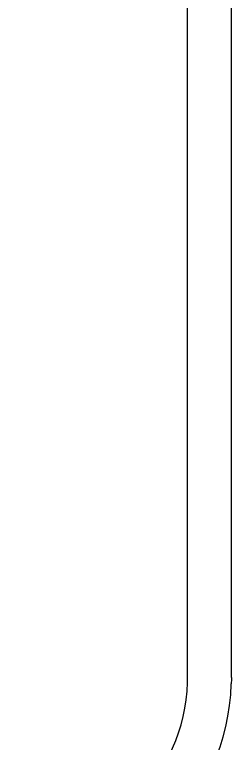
# Model space of a CAD drawing. Header units: millimetres. Extents: x -4036 to 14155, y 855 to 10011.
# Drawn here: x 8823.7 to 8873.2, y 6032.2 to 6198.6 of the extents above; entities that cross this region are included whole.
import ezdxf

# ---------------------------------------------------------------- set-up
doc = ezdxf.new("R2010")
doc.units = ezdxf.units.MM

# ---------------------------------------------------------------- blocks, each defined once
blk = doc.blocks.new('fr1')
at = {"color": 0, "linetype": 'ByBlock'}
for p, q in [((130.22, 86.54), (130.22, 390.13)), ((140.24, 87.66), (140.22, 390.13))]:
    blk.add_line(p, q, dxfattribs=at)
for radius in [39.46, 49.46]:
    blk.add_arc((90.77, 87.66), radius, 270, 358.3814)
at = {"color": 0, "linetype": 'ByBlock', "extrusion": (0, 0, -1)}
blk.add_ellipse((90.77, 87.66), major_axis=(49.46, 0), ratio=1, start_param=0, end_param=0.02825, dxfattribs=at)

msp = doc.modelspace()

# ---------------------------------------------------------------- block references
at = {"color": 0}
msp.add_blockref('fr1', (8732.92, 5959.59), dxfattribs=at)

doc.saveas('drawing.dxf')
